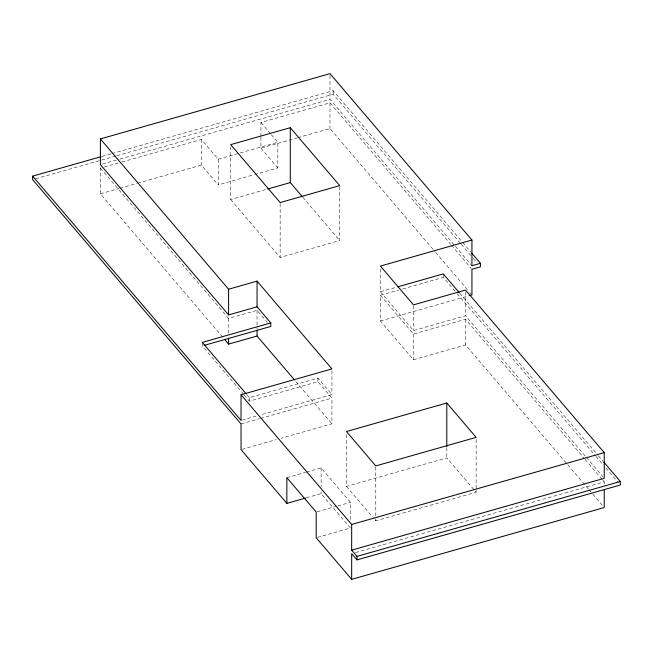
<?xml version="1.0" encoding="UTF-8"?>
<svg xmlns="http://www.w3.org/2000/svg" width="653" height="653" viewBox="0 0 653 653"><rect width="100%" height="100%" fill="white"/><g stroke="black" fill="none" stroke-linecap="round" stroke-linejoin="round"><path stroke-width="0.49" stroke-dasharray="3.27 2.45" d="M102.154 156.369L110.969 153.863M111.949 153.586L333.193 90.685L461.957 241.643M35.589 178.816L115.859 155.994M116.838 155.716L333.193 94.203L460.634 243.61M102.358 164.058L119.034 159.316M120.013 159.038L329.994 99.338L454.766 245.618M222.64 337.144L100.391 193.827L100.391 168.131L103.337 167.299M104.317 167.021L118.038 163.119M121.964 162.001L201.377 139.424L218.249 159.201L218.249 184.897L254.376 174.62M260.939 136.322L260.939 122.486L329.994 102.856L450.807 244.491M218.249 159.201L277.811 142.272L277.811 167.96L255.356 174.343M100.391 193.827L119.017 188.529M120.005 188.252L136.673 183.509M137.652 183.232L201.377 165.111L218.249 184.897M260.939 137.31L260.939 148.174L296.927 137.946M297.899 137.669L329.994 128.543L434.963 251.601M230.729 146.656L230.729 199.524L266.857 189.256M230.729 199.524L280.153 257.462L339.715 240.524L339.715 186.644M100.391 168.131L228.591 318.427L257.053 310.338L267.518 322.606M380.405 269.036L380.405 291.76L395.881 287.361M588.394 488.966L465.556 344.955L413.496 359.762L380.405 320.966L380.405 295.278L398.779 290.054M402.648 288.952L443.265 277.411L456.48 292.903M380.405 320.966L469.989 295.499M380.405 291.76L413.496 330.549L465.556 315.75L585.749 456.659M380.405 295.278L413.496 334.075L465.556 319.268L584.427 458.626M246.785 394.567L249.405 397.636L317.905 378.16L331.928 394.6L260.588 414.884M244.173 395.016L249.405 401.154L317.905 381.679L331.928 398.126L331.928 423.813L281.108 438.261M242.018 420.165L256.678 416.002M241.039 423.96L259.608 418.687M260.588 418.41L331.928 398.126M242.018 449.378L276.227 439.649M286.855 477.67L305.457 472.38M306.428 472.103L321.113 467.932L350.449 502.32L350.449 521.094M306.428 497.798L321.113 493.619L350.449 528.008L317.162 537.468M346.457 434.563L346.457 486.412L446.807 457.884L476.143 492.272L375.785 520.8L373.181 517.747M317.162 511.781L336.744 506.214M337.723 505.936L350.449 502.32M355.591 552.552L604.237 481.857L604.237 484.82M462.618 242.418L471.197 252.482M461.296 244.385L472.519 257.551M473.18 258.319L477.139 262.963M455.427 246.385L471.931 265.738M451.468 245.267L471.27 268.481M435.624 252.376L467.311 289.532M469.956 292.626L471.931 294.944M459.785 293.254L597.887 455.157M598.548 455.933L603.168 461.361M457.141 293.679L595.242 455.582M595.903 456.357L603.168 464.879M605.813 467.972L618.367 482.698M586.41 457.435L602.923 476.788M585.088 459.402L602.262 479.531M602.923 480.306L604.237 481.857M589.055 489.742L602.923 505.993M260.939 122.486L270.677 133.898M271.322 134.657L277.811 142.272M260.939 148.174L277.811 167.96M302.812 197.263L339.715 240.524M295.801 381.458L331.928 423.813M346.457 486.412L372.528 516.98M243.52 394.249L202.291 345.919L202.291 342.401M476.143 439.404L476.143 489.219M476.143 490.24L476.143 492.272M465.556 292.038L465.556 315.75M465.556 319.268L465.556 344.955M446.807 447.721L446.807 457.884M443.265 273.893L443.265 277.411M413.496 305.849L413.496 330.549M413.496 334.075L413.496 359.762M375.785 466.919L375.785 517.756M375.785 518.768L375.785 520.8M333.193 90.685L333.193 94.203M331.928 370.888L331.928 394.6M329.994 75.617L329.994 99.338M329.994 102.856L329.994 128.543M321.113 467.932L321.113 486.705M321.113 491.644L321.113 493.619M317.905 378.16L317.905 381.679M280.153 203.581L280.153 257.462M257.053 310.338L257.053 329.112M249.405 397.636L249.405 401.154M228.591 318.427L228.591 335.226M201.377 139.424L201.377 165.111"/><path stroke-width="0.98" d="M204.25 345.364L270.791 326.443L270.791 322.925L257.053 306.82L228.591 314.909L100.391 164.613L100.391 138.926L329.994 73.642L471.931 240.051L471.931 265.738L480.445 263.322L480.445 266.84L471.931 269.256L471.931 294.944L469.989 295.499M305.457 498.076L286.855 503.365L241.039 449.656L241.039 423.96L32.65 179.648L32.65 176.13L101.174 156.647M290.291 127.694L230.729 144.623L280.153 202.561L339.715 185.623L290.291 127.694L290.291 182.587L302.151 196.496M267.836 188.978L290.291 182.587M100.391 138.926L228.591 289.222L257.053 281.125L331.928 368.912L241.039 394.755L241.039 420.442L32.65 176.13M471.931 240.051L380.405 266.073L413.496 304.861L465.556 290.063L604.237 452.643L604.237 478.339L351.673 550.144L351.673 524.457L241.039 394.755M270.791 322.925L202.291 342.401L246.132 393.8M397.816 286.814L443.265 273.893L459.124 292.479M224.624 339.47L228.591 344.123L257.053 336.026L294.487 379.915M446.807 402.983L346.457 431.519L375.785 465.907L476.143 437.371L446.807 402.983L446.807 446.701M351.673 524.457L604.237 452.643M351.673 550.144L356.987 556.38L620.35 481.498L620.35 485.016L356.987 559.899L351.673 553.662L351.673 579.358L604.237 507.544L604.237 489.758M471.858 253.258L480.445 263.322M603.829 462.136L620.35 481.498M351.673 579.358L316.183 537.754L316.183 512.058L286.855 477.67L286.855 503.365M356.987 556.38L356.987 559.899M257.053 281.125L257.053 306.82M257.053 330.1L257.053 336.026M228.591 289.222L228.591 314.909M228.591 338.189L228.591 344.123"/></g></svg>
